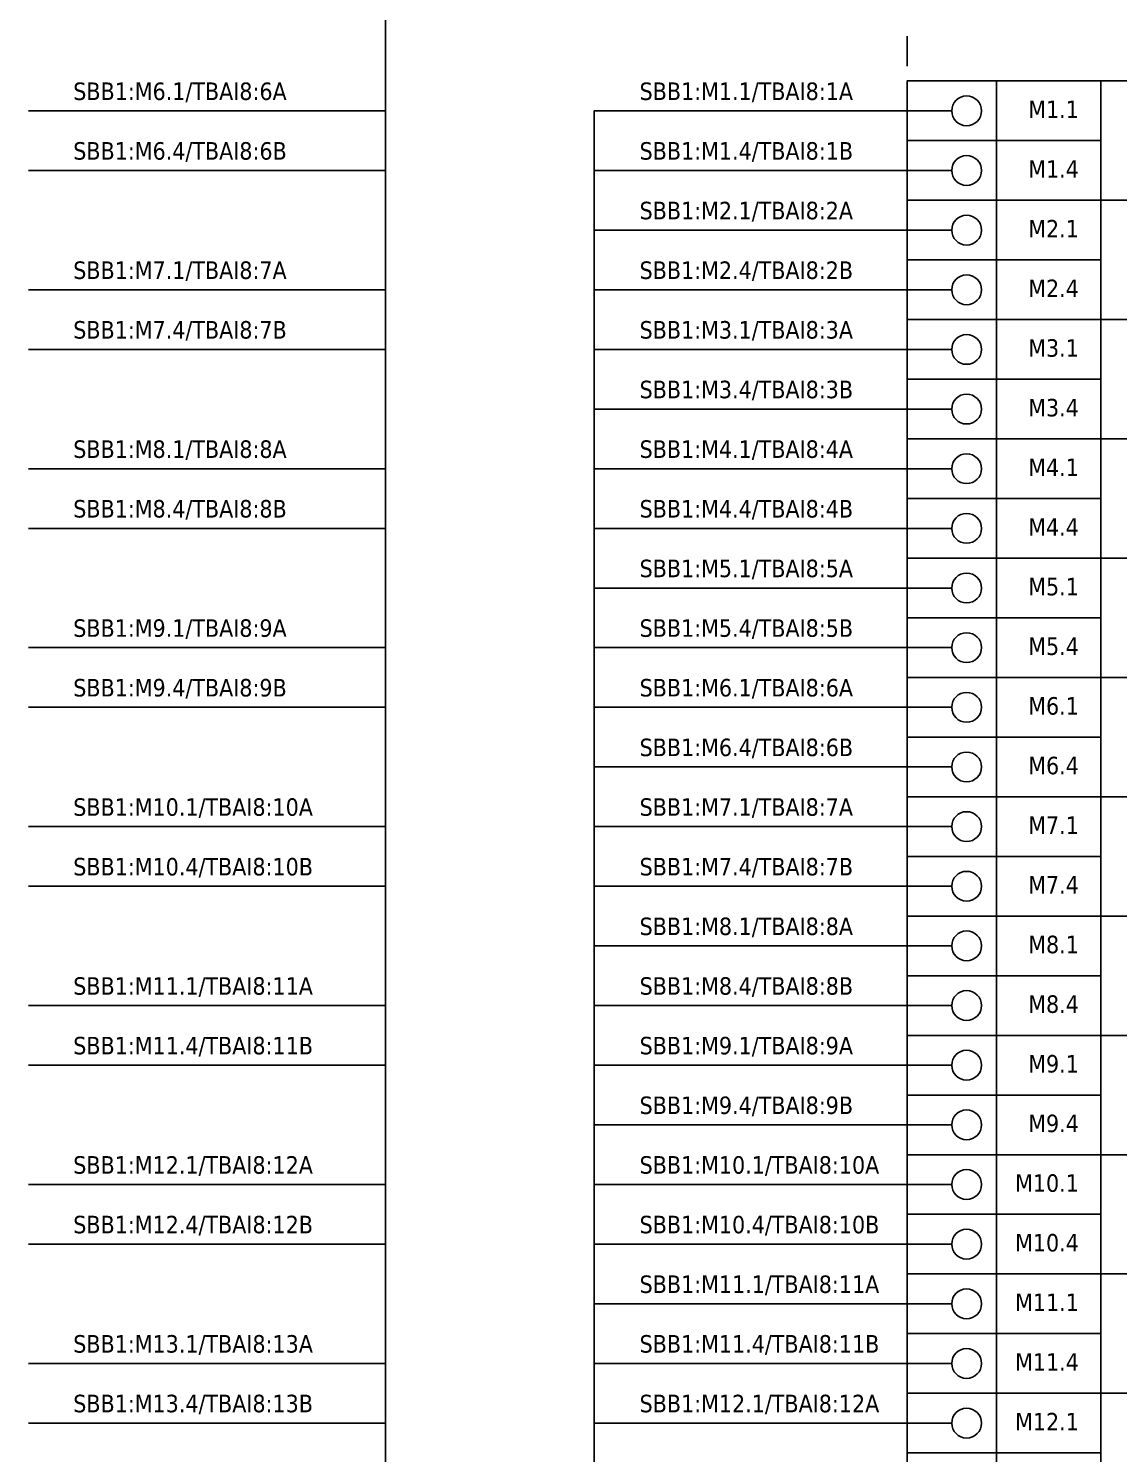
# Model space of a CAD drawing. Header units: millimetres. Extents: x 0 to 1792788, y -13 to 262234.
# Drawn here: x 184.1 to 257.2, y 95 to 190.5 of the extents above; entities that cross this region are included whole.
import ezdxf
from ezdxf.enums import TextEntityAlignment as Align

# ---------------------------------------------------------------- set-up
doc = ezdxf.new("R2010")
doc.units = ezdxf.units.MM
doc.linetypes.add('EPL_DASH', pattern=[1, 0.5, -0.5])
for name, color, linetype, lineweight in [('EPLAN300', 5, 'Continuous', 25), ('EPLAN303', 6, 'Continuous', 25), ('EPLAN306', 6, 'EPL_DASH', 25), ('EPLAN311', 7, 'Continuous', 25), ('EPLAN317', 7, 'Continuous', 25), ('EPLAN400', 5, 'Continuous', 35), ('EPLAN405', 7, 'Continuous', 25), ('EPLAN421', 5, 'Continuous', 35), ('EPLAN429', 251, 'Continuous', 35), ('EPLAN440', 73, 'Continuous', 35), ('EPLAN441', 73, 'Continuous', 35), ('EPLAN500', 7, 'Continuous', 35), ('EPLAN501', 7, 'Continuous', 35), ('EPLAN502', 7, 'Continuous', 35), ('EPLAN503', 7, 'Continuous', 35), ('EPLAN504', 7, 'Continuous', 35)]:
    doc.layers.add(name, color=color, linetype=linetype, lineweight=lineweight)
doc.styles.add('Tahoma', font='')
doc.styles.get('Tahoma').set_extended_font_data('Tahoma')

# ---------------------------------------------------------------- blocks, each defined once
blk = doc.blocks.new('EPLSYM_LibrarySPECIAL_Symbol308_Variant0_Placement0')
at = {"layer": 'EPLAN405', "color": 7, "style": 'Tahoma'}
for tag, p in [('17_31011', (1.5, 6.35)), ('17_31002', (1.5, 0.5))]:
    blk.add_attdef(tag, text='', height=1.174, dxfattribs=at).set_placement(p, align=Align.BOTTOM_LEFT)
for tag, p in [('17_31004', (1.5, 4.4)), ('17_31003', (1.5, 2.45))]:
    blk.add_attdef(tag, p, '', height=1.174, dxfattribs=at)
blk = doc.blocks.new('EPLSYM_LibrarySPECIAL_Symbol1_Variant0_Placement1_1')
at = {"layer": 'EPLAN306', "lineweight": 25, "ltscale": 4}
blk.add_lwpolyline([(0, -143), (36, -143), (36, 0), (0, 0)], close=True, dxfattribs=at)
at = {"layer": 'EPLAN400', "color": 5, "style": 'Tahoma'}
blk.add_attdef('17_20010', text='', height=2.2575, dxfattribs=at).set_placement((-1.5, -0.9515), align=Align.TOP_CENTER)
at = {"layer": 'EPLAN440', "color": 73, "style": 'Tahoma'}
blk.add_attdef('17_20300', text='', height=1.6254, dxfattribs=at).set_placement((-1.5, -4.57508), align=Align.TOP_RIGHT)
at = {"layer": 'EPLAN500', "color": 7, "style": 'Tahoma'}
blk.add_attdef('17_20027', text='', height=1.6254, dxfattribs=at).set_placement((-1.5, -7.43762), align=Align.TOP_CENTER)
at = {"layer": 'EPLAN501', "color": 7, "style": 'Tahoma'}
blk.add_attdef('17_20011', text='', height=1.6254, dxfattribs=at).set_placement((-1.5, -12.67508), align=Align.TOP_CENTER)
at = {"layer": 'EPLAN502', "color": 7, "style": 'Tahoma'}
blk.add_attdef('17_20025', text='', height=1.6254, dxfattribs=at).set_placement((-1.5, -15.37508), align=Align.TOP_RIGHT)
at = {"layer": 'EPLAN503', "color": 7, "style": 'Tahoma'}
blk.add_attdef('17_20024', text='', height=1.6254, dxfattribs=at).set_placement((-1.5, -18.07508), align=Align.TOP_RIGHT)
at = {"layer": 'EPLAN504', "color": 7, "style": 'Tahoma'}
blk.add_attdef('17_20901[1]', text='', height=1.6254, dxfattribs=at).set_placement((-1.5, -9.97508), align=Align.TOP_RIGHT)
blk = doc.blocks.new('EPLSYM_LibrarySPECIAL_Symbol13_Variant1_Placement1')
at = {"layer": 'EPLAN303', "lineweight": 25, "ltscale": 4}
blk.add_line((-4, 0), (-1, 0), dxfattribs=at)
blk.add_circle((0, 0), 1, dxfattribs=at)
at = {"layer": 'EPLAN421', "color": 5, "style": 'Tahoma'}
blk.add_attdef('17_20039', text='', height=1.1739, dxfattribs=at).set_placement((-2.3, 4), align=Align.BOTTOM_RIGHT)
at = {"layer": 'EPLAN429', "color": 251, "style": 'Tahoma'}
blk.add_attdef('17_20011', text='', height=1.6254, dxfattribs=at).set_placement((76.87, -0.16254), align=Align.MIDDLE_LEFT)
at = {"layer": 'EPLAN441', "color": 73, "style": 'Tahoma'}
blk.add_attdef('17_20301', text='', height=1.6254, dxfattribs=at).set_placement((33.62, -0.16254), align=Align.MIDDLE_LEFT)

msp = doc.modelspace()

# ---------------------------------------------------------------- linework, layer by layer
at = {"layer": 'EPLAN300', "lineweight": 25, "ltscale": 4}
for points in [[(243, 183), (249, 183), (249, 187), (243, 187)], [(249, 179), (273, 179), (273, 187), (249, 187)], [(249, 183), (256, 183), (256, 187), (249, 187)], [(243, 179), (249, 179), (249, 183), (243, 183)], [(249, 179), (256, 179), (256, 183), (249, 183)], [(243, 175), (249, 175), (249, 179), (243, 179)], [(249, 171), (273, 171), (273, 179), (249, 179)], [(249, 175), (256, 175), (256, 179), (249, 179)], [(243, 171), (249, 171), (249, 175), (243, 175)], [(249, 171), (256, 171), (256, 175), (249, 175)], [(243, 167), (249, 167), (249, 171), (243, 171)], [(249, 163), (273, 163), (273, 171), (249, 171)], [(249, 167), (256, 167), (256, 171), (249, 171)], [(243, 163), (249, 163), (249, 167), (243, 167)], [(249, 163), (256, 163), (256, 167), (249, 167)], [(243, 159), (249, 159), (249, 163), (243, 163)], [(249, 155), (273, 155), (273, 163), (249, 163)], [(249, 159), (256, 159), (256, 163), (249, 163)], [(243, 155), (249, 155), (249, 159), (243, 159)], [(249, 155), (256, 155), (256, 159), (249, 159)], [(243, 151), (249, 151), (249, 155), (243, 155)], [(249, 147), (273, 147), (273, 155), (249, 155)], [(249, 151), (256, 151), (256, 155), (249, 155)], [(243, 147), (249, 147), (249, 151), (243, 151)], [(249, 147), (256, 147), (256, 151), (249, 151)], [(243, 143), (249, 143), (249, 147), (243, 147)], [(249, 139), (273, 139), (273, 147), (249, 147)], [(249, 143), (256, 143), (256, 147), (249, 147)], [(243, 139), (249, 139), (249, 143), (243, 143)], [(249, 139), (256, 139), (256, 143), (249, 143)], [(243, 135), (249, 135), (249, 139), (243, 139)], [(249, 131), (273, 131), (273, 139), (249, 139)], [(249, 135), (256, 135), (256, 139), (249, 139)], [(243, 131), (249, 131), (249, 135), (243, 135)], [(249, 131), (256, 131), (256, 135), (249, 135)], [(243, 127), (249, 127), (249, 131), (243, 131)], [(249, 123), (273, 123), (273, 131), (249, 131)], [(249, 127), (256, 127), (256, 131), (249, 131)], [(243, 123), (249, 123), (249, 127), (243, 127)], [(249, 123), (256, 123), (256, 127), (249, 127)], [(243, 119), (249, 119), (249, 123), (243, 123)], [(249, 115), (273, 115), (273, 123), (249, 123)], [(249, 119), (256, 119), (256, 123), (249, 123)], [(243, 115), (249, 115), (249, 119), (243, 119)], [(249, 115), (256, 115), (256, 119), (249, 119)], [(243, 111), (249, 111), (249, 115), (243, 115)], [(249, 107), (273, 107), (273, 115), (249, 115)], [(249, 111), (256, 111), (256, 115), (249, 115)], [(243, 107), (249, 107), (249, 111), (243, 111)], [(249, 107), (256, 107), (256, 111), (249, 111)], [(243, 103), (249, 103), (249, 107), (243, 107)], [(249, 99), (273, 99), (273, 107), (249, 107)], [(249, 103), (256, 103), (256, 107), (249, 107)], [(243, 99), (249, 99), (249, 103), (243, 103)], [(249, 99), (256, 99), (256, 103), (249, 103)], [(243, 95), (249, 95), (249, 99), (243, 99)], [(249, 91), (273, 91), (273, 99), (249, 99)], [(249, 95), (256, 95), (256, 99), (249, 99)], [(243, 91), (249, 91), (249, 95), (243, 95)], [(249, 91), (256, 91), (256, 95), (249, 95)]]:
    msp.add_lwpolyline(points, close=True, dxfattribs=at)
at = {"layer": 'EPLAN311', "color": 7, "ltscale": 4}
for p, q in [((184.05, 185), (208, 185)), ((222, 185), (245, 185)), ((184.05, 181), (208, 181)), ((222, 181), (245, 181)), ((222, 177), (245, 177)), ((184.05, 173), (208, 173)), ((222, 173), (245, 173)), ((184.05, 169), (208, 169)), ((222, 169), (245, 169)), ((222, 165), (245, 165)), ((184.05, 161), (208, 161)), ((222, 161), (245, 161)), ((184.05, 157), (208, 157)), ((222, 157), (245, 157)), ((222, 153), (245, 153)), ((184.05, 149), (208, 149)), ((222, 149), (245, 149)), ((184.05, 145), (208, 145)), ((222, 145), (245, 145)), ((222, 141), (245, 141)), ((184.05, 137), (208, 137)), ((222, 137), (245, 137)), ((184.05, 133), (208, 133)), ((222, 133), (245, 133)), ((222, 129), (245, 129)), ((184.05, 125), (208, 125)), ((222, 125), (245, 125)), ((184.05, 121), (208, 121)), ((222, 121), (245, 121)), ((222, 117), (245, 117)), ((184.05, 113), (208, 113)), ((222, 113), (245, 113)), ((184.05, 109), (208, 109)), ((222, 109), (245, 109)), ((222, 105), (245, 105)), ((184.05, 101), (208, 101)), ((222, 101), (245, 101)), ((184.05, 97), (208, 97)), ((222, 97), (245, 97))]:
    msp.add_line(p, q, dxfattribs=at)
at = {"layer": 'EPLAN311', "ltscale": 4}
for p, q in [((208, 185), (206, 185)), ((224, 185), (222, 185)), ((208, 181), (206, 181)), ((222, 181), (224, 181)), ((222, 177), (224, 177)), ((208, 173), (206, 173)), ((222, 173), (224, 173)), ((208, 169), (206, 169)), ((222, 169), (224, 169)), ((222, 165), (224, 165)), ((208, 161), (206, 161)), ((222, 161), (224, 161)), ((208, 157), (206, 157)), ((222, 157), (224, 157)), ((222, 153), (224, 153)), ((208, 149), (206, 149)), ((222, 149), (224, 149)), ((208, 145), (206, 145)), ((222, 145), (224, 145)), ((222, 141), (224, 141)), ((208, 137), (206, 137)), ((222, 137), (224, 137)), ((208, 133), (206, 133)), ((222, 133), (224, 133)), ((222, 129), (224, 129)), ((208, 125), (206, 125)), ((222, 125), (224, 125)), ((208, 121), (206, 121)), ((222, 121), (224, 121)), ((222, 117), (224, 117)), ((208, 113), (206, 113)), ((222, 113), (224, 113)), ((208, 109), (206, 109)), ((222, 109), (224, 109)), ((222, 105), (224, 105)), ((208, 101), (206, 101)), ((222, 101), (224, 101)), ((208, 97), (206, 97)), ((222, 97), (224, 97))]:
    msp.add_line(p, q, dxfattribs=at)
at = {"layer": 'EPLAN317', "lineweight": 25, "ltscale": 4}
for p, q in [((208, 185), (208, 193)), ((208, 187), (208, 183)), ((208, 185), (208, 181)), ((222, 185), (222, 181)), ((222, 185), (222, 183)), ((208, 183), (208, 179)), ((222, 183), (222, 179)), ((208, 173), (208, 181)), ((222, 181), (222, 177)), ((222, 179), (222, 175)), ((222, 177), (222, 173)), ((208, 175), (208, 171)), ((222, 175), (222, 171)), ((208, 173), (208, 169)), ((222, 173), (222, 169)), ((208, 171), (208, 167)), ((222, 171), (222, 167)), ((208, 161), (208, 169)), ((222, 169), (222, 165)), ((222, 167), (222, 163)), ((222, 165), (222, 161)), ((208, 163), (208, 159)), ((222, 163), (222, 159)), ((208, 161), (208, 157)), ((222, 161), (222, 157)), ((208, 159), (208, 155)), ((222, 159), (222, 155)), ((208, 149), (208, 157)), ((222, 157), (222, 153)), ((222, 155), (222, 151)), ((222, 153), (222, 149)), ((208, 151), (208, 147)), ((222, 151), (222, 147)), ((208, 149), (208, 145)), ((222, 145), (222, 149)), ((208, 147), (208, 143)), ((222, 147), (222, 143)), ((208, 137), (208, 145)), ((222, 145), (222, 141)), ((222, 143), (222, 139)), ((222, 137), (222, 141)), ((208, 139), (208, 135)), ((222, 139), (222, 135)), ((208, 137), (208, 133)), ((222, 137), (222, 133)), ((208, 135), (208, 131)), ((222, 135), (222, 131)), ((208, 125), (208, 133)), ((222, 129), (222, 133)), ((222, 131), (222, 127)), ((222, 129), (222, 125)), ((208, 127), (208, 123)), ((222, 127), (222, 123)), ((208, 125), (208, 121)), ((222, 121), (222, 125)), ((208, 123), (208, 119)), ((222, 123), (222, 119)), ((208, 113), (208, 121)), ((222, 121), (222, 117)), ((222, 119), (222, 115)), ((222, 113), (222, 117)), ((208, 115), (208, 111)), ((222, 115), (222, 111)), ((208, 113), (208, 109)), ((222, 113), (222, 109)), ((208, 111), (208, 107)), ((222, 111), (222, 107)), ((208, 101), (208, 109)), ((222, 105), (222, 109)), ((222, 107), (222, 103)), ((222, 105), (222, 101)), ((208, 103), (208, 99)), ((222, 103), (222, 99)), ((208, 101), (208, 97)), ((222, 97), (222, 101)), ((208, 99), (208, 95)), ((222, 99), (222, 95)), ((208, 89), (208, 97)), ((222, 97), (222, 93)), ((222, 95), (222, 91))]:
    msp.add_line(p, q, dxfattribs=at)

# ---------------------------------------------------------------- block references
msp.add_blockref('EPLSYM_LibrarySPECIAL_Symbol1_Variant0_Placement1_1', (243, 202))
ref = msp.add_blockref('EPLSYM_LibrarySPECIAL_Symbol308_Variant0_Placement0', (187, 185))
ref.add_attrib('17_31011', 'SBB1:M6.1/TBAI8:6A', dxfattribs={"layer": 'EPLAN405', "color": 7, "height": 1.1739, "style": 'Tahoma'}).set_placement((187.055, 185.374), align=Align.BOTTOM_LEFT)
ref = msp.add_blockref('EPLSYM_LibrarySPECIAL_Symbol308_Variant0_Placement0', (225, 185))
ref.add_attrib('17_31011', 'SBB1:M1.1/TBAI8:1A', dxfattribs={"layer": 'EPLAN405', "color": 7, "height": 1.1739, "style": 'Tahoma'}).set_placement((225.055, 185.374), align=Align.BOTTOM_LEFT)
ref = msp.add_blockref('EPLSYM_LibrarySPECIAL_Symbol13_Variant1_Placement1', (247, 185))
ref.add_attrib('17_20039', 'M1.1', dxfattribs={"layer": 'EPLAN421', "color": 5, "height": 1.1739, "style": 'Tahoma'}).set_placement((254.528, 184.157), align=Align.BOTTOM_RIGHT)
ref = msp.add_blockref('EPLSYM_LibrarySPECIAL_Symbol308_Variant0_Placement0', (187, 181))
ref.add_attrib('17_31011', 'SBB1:M6.4/TBAI8:6B', dxfattribs={"layer": 'EPLAN405', "color": 7, "height": 1.1739, "style": 'Tahoma'}).set_placement((187.055, 181.374), align=Align.BOTTOM_LEFT)
ref = msp.add_blockref('EPLSYM_LibrarySPECIAL_Symbol308_Variant0_Placement0', (225, 181))
ref.add_attrib('17_31011', 'SBB1:M1.4/TBAI8:1B', dxfattribs={"layer": 'EPLAN405', "color": 7, "height": 1.1739, "style": 'Tahoma'}).set_placement((225.055, 181.374), align=Align.BOTTOM_LEFT)
ref = msp.add_blockref('EPLSYM_LibrarySPECIAL_Symbol13_Variant1_Placement1', (247, 181))
ref.add_attrib('17_20039', 'M1.4', dxfattribs={"layer": 'EPLAN421', "color": 5, "height": 1.1739, "style": 'Tahoma'}).set_placement((254.528, 180.157), align=Align.BOTTOM_RIGHT)
ref = msp.add_blockref('EPLSYM_LibrarySPECIAL_Symbol308_Variant0_Placement0', (225, 177))
ref.add_attrib('17_31011', 'SBB1:M2.1/TBAI8:2A', dxfattribs={"layer": 'EPLAN405', "color": 7, "height": 1.1739, "style": 'Tahoma'}).set_placement((225.055, 177.374), align=Align.BOTTOM_LEFT)
ref = msp.add_blockref('EPLSYM_LibrarySPECIAL_Symbol13_Variant1_Placement1', (247, 177))
ref.add_attrib('17_20039', 'M2.1', dxfattribs={"layer": 'EPLAN421', "color": 5, "height": 1.1739, "style": 'Tahoma'}).set_placement((254.528, 176.157), align=Align.BOTTOM_RIGHT)
ref = msp.add_blockref('EPLSYM_LibrarySPECIAL_Symbol308_Variant0_Placement0', (187, 173))
ref.add_attrib('17_31011', 'SBB1:M7.1/TBAI8:7A', dxfattribs={"layer": 'EPLAN405', "color": 7, "height": 1.1739, "style": 'Tahoma'}).set_placement((187.055, 173.374), align=Align.BOTTOM_LEFT)
ref = msp.add_blockref('EPLSYM_LibrarySPECIAL_Symbol308_Variant0_Placement0', (225, 173))
ref.add_attrib('17_31011', 'SBB1:M2.4/TBAI8:2B', dxfattribs={"layer": 'EPLAN405', "color": 7, "height": 1.1739, "style": 'Tahoma'}).set_placement((225.055, 173.374), align=Align.BOTTOM_LEFT)
ref = msp.add_blockref('EPLSYM_LibrarySPECIAL_Symbol13_Variant1_Placement1', (247, 173))
ref.add_attrib('17_20039', 'M2.4', dxfattribs={"layer": 'EPLAN421', "color": 5, "height": 1.1739, "style": 'Tahoma'}).set_placement((254.528, 172.157), align=Align.BOTTOM_RIGHT)
ref = msp.add_blockref('EPLSYM_LibrarySPECIAL_Symbol308_Variant0_Placement0', (187, 169))
ref.add_attrib('17_31011', 'SBB1:M7.4/TBAI8:7B', dxfattribs={"layer": 'EPLAN405', "color": 7, "height": 1.1739, "style": 'Tahoma'}).set_placement((187.055, 169.374), align=Align.BOTTOM_LEFT)
ref = msp.add_blockref('EPLSYM_LibrarySPECIAL_Symbol308_Variant0_Placement0', (225, 169))
ref.add_attrib('17_31011', 'SBB1:M3.1/TBAI8:3A', dxfattribs={"layer": 'EPLAN405', "color": 7, "height": 1.1739, "style": 'Tahoma'}).set_placement((225.055, 169.374), align=Align.BOTTOM_LEFT)
ref = msp.add_blockref('EPLSYM_LibrarySPECIAL_Symbol13_Variant1_Placement1', (247, 169))
ref.add_attrib('17_20039', 'M3.1', dxfattribs={"layer": 'EPLAN421', "color": 5, "height": 1.1739, "style": 'Tahoma'}).set_placement((254.528, 168.157), align=Align.BOTTOM_RIGHT)
ref = msp.add_blockref('EPLSYM_LibrarySPECIAL_Symbol308_Variant0_Placement0', (225, 165))
ref.add_attrib('17_31011', 'SBB1:M3.4/TBAI8:3B', dxfattribs={"layer": 'EPLAN405', "color": 7, "height": 1.1739, "style": 'Tahoma'}).set_placement((225.055, 165.374), align=Align.BOTTOM_LEFT)
ref = msp.add_blockref('EPLSYM_LibrarySPECIAL_Symbol13_Variant1_Placement1', (247, 165))
ref.add_attrib('17_20039', 'M3.4', dxfattribs={"layer": 'EPLAN421', "color": 5, "height": 1.1739, "style": 'Tahoma'}).set_placement((254.528, 164.157), align=Align.BOTTOM_RIGHT)
ref = msp.add_blockref('EPLSYM_LibrarySPECIAL_Symbol308_Variant0_Placement0', (187, 161))
ref.add_attrib('17_31011', 'SBB1:M8.1/TBAI8:8A', dxfattribs={"layer": 'EPLAN405', "color": 7, "height": 1.1739, "style": 'Tahoma'}).set_placement((187.055, 161.374), align=Align.BOTTOM_LEFT)
ref = msp.add_blockref('EPLSYM_LibrarySPECIAL_Symbol308_Variant0_Placement0', (225, 161))
ref.add_attrib('17_31011', 'SBB1:M4.1/TBAI8:4A', dxfattribs={"layer": 'EPLAN405', "color": 7, "height": 1.1739, "style": 'Tahoma'}).set_placement((225.055, 161.374), align=Align.BOTTOM_LEFT)
ref = msp.add_blockref('EPLSYM_LibrarySPECIAL_Symbol13_Variant1_Placement1', (247, 161))
ref.add_attrib('17_20039', 'M4.1', dxfattribs={"layer": 'EPLAN421', "color": 5, "height": 1.1739, "style": 'Tahoma'}).set_placement((254.528, 160.157), align=Align.BOTTOM_RIGHT)
ref = msp.add_blockref('EPLSYM_LibrarySPECIAL_Symbol308_Variant0_Placement0', (187, 157))
ref.add_attrib('17_31011', 'SBB1:M8.4/TBAI8:8B', dxfattribs={"layer": 'EPLAN405', "color": 7, "height": 1.1739, "style": 'Tahoma'}).set_placement((187.055, 157.374), align=Align.BOTTOM_LEFT)
ref = msp.add_blockref('EPLSYM_LibrarySPECIAL_Symbol308_Variant0_Placement0', (225, 157))
ref.add_attrib('17_31011', 'SBB1:M4.4/TBAI8:4B', dxfattribs={"layer": 'EPLAN405', "color": 7, "height": 1.1739, "style": 'Tahoma'}).set_placement((225.055, 157.374), align=Align.BOTTOM_LEFT)
ref = msp.add_blockref('EPLSYM_LibrarySPECIAL_Symbol13_Variant1_Placement1', (247, 157))
ref.add_attrib('17_20039', 'M4.4', dxfattribs={"layer": 'EPLAN421', "color": 5, "height": 1.1739, "style": 'Tahoma'}).set_placement((254.528, 156.157), align=Align.BOTTOM_RIGHT)
ref = msp.add_blockref('EPLSYM_LibrarySPECIAL_Symbol308_Variant0_Placement0', (225, 153))
ref.add_attrib('17_31011', 'SBB1:M5.1/TBAI8:5A', dxfattribs={"layer": 'EPLAN405', "color": 7, "height": 1.1739, "style": 'Tahoma'}).set_placement((225.055, 153.374), align=Align.BOTTOM_LEFT)
ref = msp.add_blockref('EPLSYM_LibrarySPECIAL_Symbol13_Variant1_Placement1', (247, 153))
ref.add_attrib('17_20039', 'M5.1', dxfattribs={"layer": 'EPLAN421', "color": 5, "height": 1.1739, "style": 'Tahoma'}).set_placement((254.528, 152.157), align=Align.BOTTOM_RIGHT)
ref = msp.add_blockref('EPLSYM_LibrarySPECIAL_Symbol308_Variant0_Placement0', (187, 149))
ref.add_attrib('17_31011', 'SBB1:M9.1/TBAI8:9A', dxfattribs={"layer": 'EPLAN405', "color": 7, "height": 1.1739, "style": 'Tahoma'}).set_placement((187.055, 149.374), align=Align.BOTTOM_LEFT)
ref = msp.add_blockref('EPLSYM_LibrarySPECIAL_Symbol308_Variant0_Placement0', (225, 149))
ref.add_attrib('17_31011', 'SBB1:M5.4/TBAI8:5B', dxfattribs={"layer": 'EPLAN405', "color": 7, "height": 1.1739, "style": 'Tahoma'}).set_placement((225.055, 149.374), align=Align.BOTTOM_LEFT)
ref = msp.add_blockref('EPLSYM_LibrarySPECIAL_Symbol13_Variant1_Placement1', (247, 149))
ref.add_attrib('17_20039', 'M5.4', dxfattribs={"layer": 'EPLAN421', "color": 5, "height": 1.1739, "style": 'Tahoma'}).set_placement((254.528, 148.157), align=Align.BOTTOM_RIGHT)
ref = msp.add_blockref('EPLSYM_LibrarySPECIAL_Symbol308_Variant0_Placement0', (187, 145))
ref.add_attrib('17_31011', 'SBB1:M9.4/TBAI8:9B', dxfattribs={"layer": 'EPLAN405', "color": 7, "height": 1.1739, "style": 'Tahoma'}).set_placement((187.055, 145.374), align=Align.BOTTOM_LEFT)
ref = msp.add_blockref('EPLSYM_LibrarySPECIAL_Symbol308_Variant0_Placement0', (225, 145))
ref.add_attrib('17_31011', 'SBB1:M6.1/TBAI8:6A', dxfattribs={"layer": 'EPLAN405', "color": 7, "height": 1.1739, "style": 'Tahoma'}).set_placement((225.055, 145.374), align=Align.BOTTOM_LEFT)
ref = msp.add_blockref('EPLSYM_LibrarySPECIAL_Symbol13_Variant1_Placement1', (247, 145))
ref.add_attrib('17_20039', 'M6.1', dxfattribs={"layer": 'EPLAN421', "color": 5, "height": 1.1739, "style": 'Tahoma'}).set_placement((254.528, 144.157), align=Align.BOTTOM_RIGHT)
ref = msp.add_blockref('EPLSYM_LibrarySPECIAL_Symbol308_Variant0_Placement0', (225, 141))
ref.add_attrib('17_31011', 'SBB1:M6.4/TBAI8:6B', dxfattribs={"layer": 'EPLAN405', "color": 7, "height": 1.1739, "style": 'Tahoma'}).set_placement((225.055, 141.374), align=Align.BOTTOM_LEFT)
ref = msp.add_blockref('EPLSYM_LibrarySPECIAL_Symbol13_Variant1_Placement1', (247, 141))
ref.add_attrib('17_20039', 'M6.4', dxfattribs={"layer": 'EPLAN421', "color": 5, "height": 1.1739, "style": 'Tahoma'}).set_placement((254.528, 140.157), align=Align.BOTTOM_RIGHT)
ref = msp.add_blockref('EPLSYM_LibrarySPECIAL_Symbol308_Variant0_Placement0', (187, 137))
ref.add_attrib('17_31011', 'SBB1:M10.1/TBAI8:10A', dxfattribs={"layer": 'EPLAN405', "color": 7, "height": 1.1739, "style": 'Tahoma'}).set_placement((187.055, 137.374), align=Align.BOTTOM_LEFT)
ref = msp.add_blockref('EPLSYM_LibrarySPECIAL_Symbol308_Variant0_Placement0', (225, 137))
ref.add_attrib('17_31011', 'SBB1:M7.1/TBAI8:7A', dxfattribs={"layer": 'EPLAN405', "color": 7, "height": 1.1739, "style": 'Tahoma'}).set_placement((225.055, 137.374), align=Align.BOTTOM_LEFT)
ref = msp.add_blockref('EPLSYM_LibrarySPECIAL_Symbol13_Variant1_Placement1', (247, 137))
ref.add_attrib('17_20039', 'M7.1', dxfattribs={"layer": 'EPLAN421', "color": 5, "height": 1.1739, "style": 'Tahoma'}).set_placement((254.528, 136.157), align=Align.BOTTOM_RIGHT)
ref = msp.add_blockref('EPLSYM_LibrarySPECIAL_Symbol308_Variant0_Placement0', (187, 133))
ref.add_attrib('17_31011', 'SBB1:M10.4/TBAI8:10B', dxfattribs={"layer": 'EPLAN405', "color": 7, "height": 1.1739, "style": 'Tahoma'}).set_placement((187.055, 133.374), align=Align.BOTTOM_LEFT)
ref = msp.add_blockref('EPLSYM_LibrarySPECIAL_Symbol308_Variant0_Placement0', (225, 133))
ref.add_attrib('17_31011', 'SBB1:M7.4/TBAI8:7B', dxfattribs={"layer": 'EPLAN405', "color": 7, "height": 1.1739, "style": 'Tahoma'}).set_placement((225.055, 133.374), align=Align.BOTTOM_LEFT)
ref = msp.add_blockref('EPLSYM_LibrarySPECIAL_Symbol13_Variant1_Placement1', (247, 133))
ref.add_attrib('17_20039', 'M7.4', dxfattribs={"layer": 'EPLAN421', "color": 5, "height": 1.1739, "style": 'Tahoma'}).set_placement((254.528, 132.157), align=Align.BOTTOM_RIGHT)
ref = msp.add_blockref('EPLSYM_LibrarySPECIAL_Symbol308_Variant0_Placement0', (225, 129))
ref.add_attrib('17_31011', 'SBB1:M8.1/TBAI8:8A', dxfattribs={"layer": 'EPLAN405', "color": 7, "height": 1.1739, "style": 'Tahoma'}).set_placement((225.055, 129.374), align=Align.BOTTOM_LEFT)
ref = msp.add_blockref('EPLSYM_LibrarySPECIAL_Symbol13_Variant1_Placement1', (247, 129))
ref.add_attrib('17_20039', 'M8.1', dxfattribs={"layer": 'EPLAN421', "color": 5, "height": 1.1739, "style": 'Tahoma'}).set_placement((254.528, 128.157), align=Align.BOTTOM_RIGHT)
ref = msp.add_blockref('EPLSYM_LibrarySPECIAL_Symbol308_Variant0_Placement0', (187, 125))
ref.add_attrib('17_31011', 'SBB1:M11.1/TBAI8:11A', dxfattribs={"layer": 'EPLAN405', "color": 7, "height": 1.1739, "style": 'Tahoma'}).set_placement((187.055, 125.374), align=Align.BOTTOM_LEFT)
ref = msp.add_blockref('EPLSYM_LibrarySPECIAL_Symbol308_Variant0_Placement0', (225, 125))
ref.add_attrib('17_31011', 'SBB1:M8.4/TBAI8:8B', dxfattribs={"layer": 'EPLAN405', "color": 7, "height": 1.1739, "style": 'Tahoma'}).set_placement((225.055, 125.374), align=Align.BOTTOM_LEFT)
ref = msp.add_blockref('EPLSYM_LibrarySPECIAL_Symbol13_Variant1_Placement1', (247, 125))
ref.add_attrib('17_20039', 'M8.4', dxfattribs={"layer": 'EPLAN421', "color": 5, "height": 1.1739, "style": 'Tahoma'}).set_placement((254.528, 124.157), align=Align.BOTTOM_RIGHT)
ref = msp.add_blockref('EPLSYM_LibrarySPECIAL_Symbol308_Variant0_Placement0', (187, 121))
ref.add_attrib('17_31011', 'SBB1:M11.4/TBAI8:11B', dxfattribs={"layer": 'EPLAN405', "color": 7, "height": 1.1739, "style": 'Tahoma'}).set_placement((187.055, 121.374), align=Align.BOTTOM_LEFT)
ref = msp.add_blockref('EPLSYM_LibrarySPECIAL_Symbol308_Variant0_Placement0', (225, 121))
ref.add_attrib('17_31011', 'SBB1:M9.1/TBAI8:9A', dxfattribs={"layer": 'EPLAN405', "color": 7, "height": 1.1739, "style": 'Tahoma'}).set_placement((225.055, 121.374), align=Align.BOTTOM_LEFT)
ref = msp.add_blockref('EPLSYM_LibrarySPECIAL_Symbol13_Variant1_Placement1', (247, 121))
ref.add_attrib('17_20039', 'M9.1', dxfattribs={"layer": 'EPLAN421', "color": 5, "height": 1.1739, "style": 'Tahoma'}).set_placement((254.528, 120.157), align=Align.BOTTOM_RIGHT)
ref = msp.add_blockref('EPLSYM_LibrarySPECIAL_Symbol308_Variant0_Placement0', (225, 117))
ref.add_attrib('17_31011', 'SBB1:M9.4/TBAI8:9B', dxfattribs={"layer": 'EPLAN405', "color": 7, "height": 1.1739, "style": 'Tahoma'}).set_placement((225.055, 117.374), align=Align.BOTTOM_LEFT)
ref = msp.add_blockref('EPLSYM_LibrarySPECIAL_Symbol13_Variant1_Placement1', (247, 117))
ref.add_attrib('17_20039', 'M9.4', dxfattribs={"layer": 'EPLAN421', "color": 5, "height": 1.1739, "style": 'Tahoma'}).set_placement((254.528, 116.157), align=Align.BOTTOM_RIGHT)
ref = msp.add_blockref('EPLSYM_LibrarySPECIAL_Symbol308_Variant0_Placement0', (187, 113))
ref.add_attrib('17_31011', 'SBB1:M12.1/TBAI8:12A', dxfattribs={"layer": 'EPLAN405', "color": 7, "height": 1.1739, "style": 'Tahoma'}).set_placement((187.055, 113.374), align=Align.BOTTOM_LEFT)
ref = msp.add_blockref('EPLSYM_LibrarySPECIAL_Symbol308_Variant0_Placement0', (225, 113))
ref.add_attrib('17_31011', 'SBB1:M10.1/TBAI8:10A', dxfattribs={"layer": 'EPLAN405', "color": 7, "height": 1.1739, "style": 'Tahoma'}).set_placement((225.055, 113.374), align=Align.BOTTOM_LEFT)
ref = msp.add_blockref('EPLSYM_LibrarySPECIAL_Symbol13_Variant1_Placement1', (247, 113))
ref.add_attrib('17_20039', 'M10.1', dxfattribs={"layer": 'EPLAN421', "color": 5, "height": 1.1739, "style": 'Tahoma'}).set_placement((254.528, 112.157), align=Align.BOTTOM_RIGHT)
ref = msp.add_blockref('EPLSYM_LibrarySPECIAL_Symbol308_Variant0_Placement0', (187, 109))
ref.add_attrib('17_31011', 'SBB1:M12.4/TBAI8:12B', dxfattribs={"layer": 'EPLAN405', "color": 7, "height": 1.1739, "style": 'Tahoma'}).set_placement((187.055, 109.374), align=Align.BOTTOM_LEFT)
ref = msp.add_blockref('EPLSYM_LibrarySPECIAL_Symbol308_Variant0_Placement0', (225, 109))
ref.add_attrib('17_31011', 'SBB1:M10.4/TBAI8:10B', dxfattribs={"layer": 'EPLAN405', "color": 7, "height": 1.1739, "style": 'Tahoma'}).set_placement((225.055, 109.374), align=Align.BOTTOM_LEFT)
ref = msp.add_blockref('EPLSYM_LibrarySPECIAL_Symbol13_Variant1_Placement1', (247, 109))
ref.add_attrib('17_20039', 'M10.4', dxfattribs={"layer": 'EPLAN421', "color": 5, "height": 1.1739, "style": 'Tahoma'}).set_placement((254.528, 108.157), align=Align.BOTTOM_RIGHT)
ref = msp.add_blockref('EPLSYM_LibrarySPECIAL_Symbol308_Variant0_Placement0', (225, 105))
ref.add_attrib('17_31011', 'SBB1:M11.1/TBAI8:11A', dxfattribs={"layer": 'EPLAN405', "color": 7, "height": 1.1739, "style": 'Tahoma'}).set_placement((225.055, 105.374), align=Align.BOTTOM_LEFT)
ref = msp.add_blockref('EPLSYM_LibrarySPECIAL_Symbol13_Variant1_Placement1', (247, 105))
ref.add_attrib('17_20039', 'M11.1', dxfattribs={"layer": 'EPLAN421', "color": 5, "height": 1.1739, "style": 'Tahoma'}).set_placement((254.528, 104.157), align=Align.BOTTOM_RIGHT)
ref = msp.add_blockref('EPLSYM_LibrarySPECIAL_Symbol308_Variant0_Placement0', (187, 101))
ref.add_attrib('17_31011', 'SBB1:M13.1/TBAI8:13A', dxfattribs={"layer": 'EPLAN405', "color": 7, "height": 1.1739, "style": 'Tahoma'}).set_placement((187.055, 101.374), align=Align.BOTTOM_LEFT)
ref = msp.add_blockref('EPLSYM_LibrarySPECIAL_Symbol308_Variant0_Placement0', (225, 101))
ref.add_attrib('17_31011', 'SBB1:M11.4/TBAI8:11B', dxfattribs={"layer": 'EPLAN405', "color": 7, "height": 1.1739, "style": 'Tahoma'}).set_placement((225.055, 101.374), align=Align.BOTTOM_LEFT)
ref = msp.add_blockref('EPLSYM_LibrarySPECIAL_Symbol13_Variant1_Placement1', (247, 101))
ref.add_attrib('17_20039', 'M11.4', dxfattribs={"layer": 'EPLAN421', "color": 5, "height": 1.1739, "style": 'Tahoma'}).set_placement((254.528, 100.157), align=Align.BOTTOM_RIGHT)
ref = msp.add_blockref('EPLSYM_LibrarySPECIAL_Symbol308_Variant0_Placement0', (187, 97))
ref.add_attrib('17_31011', 'SBB1:M13.4/TBAI8:13B', dxfattribs={"layer": 'EPLAN405', "color": 7, "height": 1.1739, "style": 'Tahoma'}).set_placement((187.055, 97.374), align=Align.BOTTOM_LEFT)
ref = msp.add_blockref('EPLSYM_LibrarySPECIAL_Symbol308_Variant0_Placement0', (225, 97))
ref.add_attrib('17_31011', 'SBB1:M12.1/TBAI8:12A', dxfattribs={"layer": 'EPLAN405', "color": 7, "height": 1.1739, "style": 'Tahoma'}).set_placement((225.055, 97.374), align=Align.BOTTOM_LEFT)
ref = msp.add_blockref('EPLSYM_LibrarySPECIAL_Symbol13_Variant1_Placement1', (247, 97))
ref.add_attrib('17_20039', 'M12.1', dxfattribs={"layer": 'EPLAN421', "color": 5, "height": 1.1739, "style": 'Tahoma'}).set_placement((254.528, 96.157), align=Align.BOTTOM_RIGHT)

doc.saveas('drawing.dxf')
